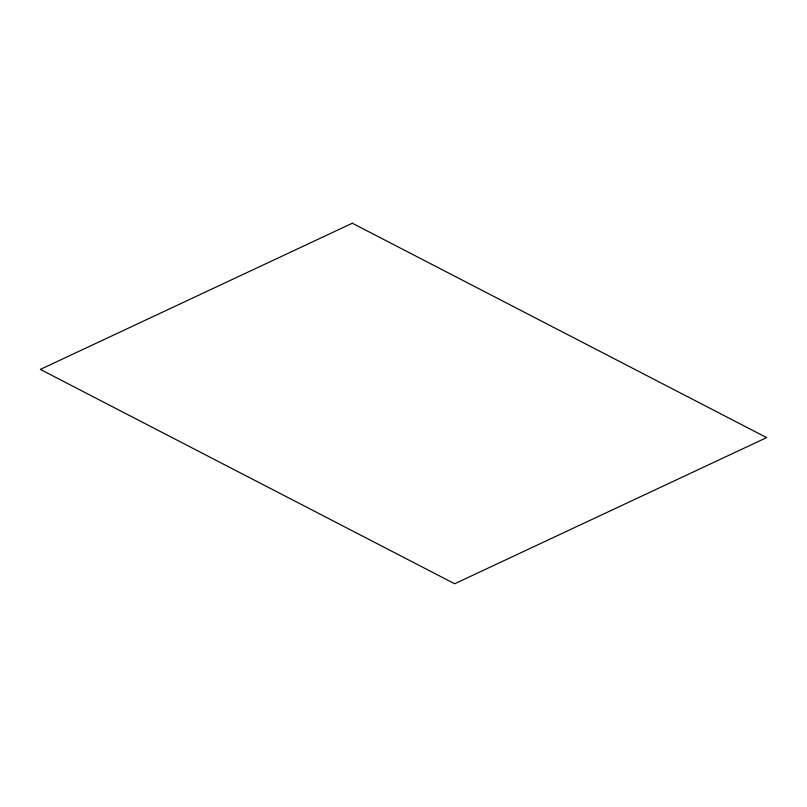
<?xml version="1.0" encoding="UTF-8"?>
<svg xmlns="http://www.w3.org/2000/svg" width="807" height="807" viewBox="0 0 807 807"><rect width="100%" height="100%" fill="white"/><g stroke="black" fill="none" stroke-linecap="round" stroke-linejoin="round"><path stroke-width="1.21" d="M352.326 223.226L40.35 369.404L454.674 583.774L766.65 437.596L352.326 223.226"/></g></svg>
